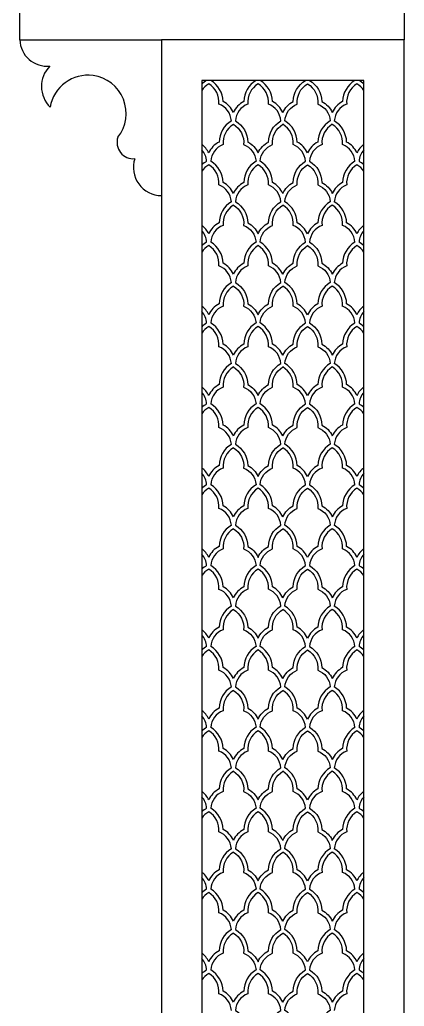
# Model space of a CAD drawing. Header units: inches. Extents: x 280228 to 284028, y 155671 to 163321.
# Drawn here: x 283078 to 284028, y 157931 to 160371 of the extents above; entities that cross this region are included whole.
import ezdxf

# ---------------------------------------------------------------- set-up
doc = ezdxf.new("R2010")
doc.units = ezdxf.units.IN
doc.header["$MEASUREMENT"] = 0
doc.layers.add('freecads.com', color=7, linetype='Continuous')

msp = doc.modelspace()

# ---------------------------------------------------------------- linework, layer by layer
at = {"layer": 'freecads.com'}
for p, q in [((284027.6, 163321.3, 0), (284027.6, 160321.3, 0)), ((283077.6, 160321.3, 0), (283077.6, 160421.3, 0)), ((283077.6, 160321.3, 0), (283261.8, 160321.3, 0)), ((283261.8, 160321.3, 0), (283427.6, 160321.3, 0)), ((284027.6, 160321.3, 0), (283427.6, 160321.3, 0)), ((283427.6, 160321.3, 0), (283427.6, 155671.3, 0)), ((283427.6, 160321.3, 0), (283427.6, 159936.3, 0)), ((284027.6, 155671.3, 0), (284027.6, 160321.3, 0)), ((283927.6, 160221.3, 0), (283527.6, 160221.3, 0)), ((283527.6, 160221.3, 0), (283527.6, 155771.3, 0)), ((283927.6, 155771.3, 0), (283927.6, 160221.3, 0))]:
    msp.add_line(p, q, dxfattribs=at)
at = {"layer": 'freecads.com', "elevation": 0}
for points in [[(283661.4, 160221.3, 0.257721), (283631, 160168.9, 0.167823), (283605.5, 160141.8, 0.167823)], [(283727.6, 160141.8, 0.167823), (283702.1, 160168.9, 0.257721), (283671.6, 160221.3)], [(283727.6, 160141.8, -0.167823), (283753.1, 160168.9, -0.257721), (283783.5, 160221.3)], [(283793.7, 160221.3, -0.257721), (283824.2, 160168.9, -0.167823), (283849.7, 160141.8, -0.167823)], [(283605.5, 160112.6, -0.288877), (283630.8, 160062.5, -0.29664), (283661.4, 160021.3, -0.29664)], [(283671.6, 160021.3, -0.29664), (283702.3, 160062.5, -0.288877), (283727.6, 160112.6)], [(283783.5, 160021.3, 0.29664), (283752.9, 160062.5, 0.288877), (283727.6, 160112.6)], [(283849.7, 160112.6, 0.288877), (283824.4, 160062.5, 0.29664), (283793.7, 160021.3, 0.29664)], [(283661.4, 160021.3, 0.257721), (283631, 159968.9, 0.167823), (283605.5, 159941.8, 0.167823)], [(283727.6, 159941.8, 0.167823), (283702.1, 159968.9, 0.257721), (283671.6, 160021.3)], [(283727.6, 159941.8, -0.167823), (283753.1, 159968.9, -0.257721), (283783.5, 160021.3)], [(283793.7, 160021.3, -0.257721), (283824.2, 159968.9, -0.167823), (283849.7, 159941.8, -0.167823)], [(283605.5, 159912.6, -0.288877), (283630.8, 159862.5, -0.29664), (283661.4, 159821.3, -0.29664)], [(283671.6, 159821.3, -0.29664), (283702.3, 159862.5, -0.288877), (283727.6, 159912.6)], [(283783.5, 159821.3, 0.29664), (283752.9, 159862.5, 0.288877), (283727.6, 159912.6)], [(283849.7, 159912.6, 0.288877), (283824.4, 159862.5, 0.29664), (283793.7, 159821.3, 0.29664)], [(283661.4, 159821.3, 0.257721), (283631, 159768.9, 0.167823), (283605.5, 159741.8, 0.167823)], [(283727.6, 159741.8, 0.167823), (283702.1, 159768.9, 0.257721), (283671.6, 159821.3)], [(283727.6, 159741.8, -0.167823), (283753.1, 159768.9, -0.257721), (283783.5, 159821.3)], [(283793.7, 159821.3, -0.257721), (283824.2, 159768.9, -0.167823), (283849.7, 159741.8, -0.167823)], [(283605.5, 159712.6, -0.288877), (283630.8, 159662.5, -0.29664), (283661.4, 159621.3, -0.29664)], [(283671.6, 159621.3, -0.29664), (283702.3, 159662.5, -0.288877), (283727.6, 159712.6)], [(283783.5, 159621.3, 0.29664), (283752.9, 159662.5, 0.288877), (283727.6, 159712.6)], [(283849.7, 159712.6, 0.288877), (283824.4, 159662.5, 0.29664), (283793.7, 159621.3, 0.29664)], [(283661.4, 159621.3, 0.257721), (283631, 159568.9, 0.167823), (283605.5, 159541.8, 0.167823)], [(283727.6, 159541.8, 0.167823), (283702.1, 159568.9, 0.257721), (283671.6, 159621.3)], [(283727.6, 159541.8, -0.167823), (283753.1, 159568.9, -0.257721), (283783.5, 159621.3)], [(283793.7, 159621.3, -0.257721), (283824.2, 159568.9, -0.167823), (283849.7, 159541.8, -0.167823)], [(283605.5, 159512.6, -0.288877), (283630.8, 159462.5, -0.29664), (283661.4, 159421.3, -0.29664)], [(283671.6, 159421.3, -0.29664), (283702.3, 159462.5, -0.288877), (283727.6, 159512.6)], [(283783.5, 159421.3, 0.29664), (283752.9, 159462.5, 0.288877), (283727.6, 159512.6)], [(283849.7, 159512.6, 0.288877), (283824.4, 159462.5, 0.29664), (283793.7, 159421.3, 0.29664)], [(283661.4, 159421.3, 0.257721), (283631, 159368.9, 0.167823), (283605.5, 159341.8, 0.167823)], [(283727.6, 159341.8, 0.167823), (283702.1, 159368.9, 0.257721), (283671.6, 159421.3)], [(283727.6, 159341.8, -0.167823), (283753.1, 159368.9, -0.257721), (283783.5, 159421.3)], [(283793.7, 159421.3, -0.257721), (283824.2, 159368.9, -0.167823), (283849.7, 159341.8, -0.167823)], [(283605.5, 159312.6, -0.288877), (283630.8, 159262.5, -0.29664), (283661.4, 159221.3, -0.29664)], [(283671.6, 159221.3, -0.29664), (283702.3, 159262.5, -0.288877), (283727.6, 159312.6)], [(283783.5, 159221.3, 0.29664), (283752.9, 159262.5, 0.288877), (283727.6, 159312.6)], [(283849.7, 159312.6, 0.288877), (283824.4, 159262.5, 0.29664), (283793.7, 159221.3, 0.29664)], [(283661.4, 159221.3, 0.257721), (283631, 159168.9, 0.167823), (283605.5, 159141.8, 0.167823)], [(283727.6, 159141.8, 0.167823), (283702.1, 159168.9, 0.257721), (283671.6, 159221.3)], [(283727.6, 159141.8, -0.167823), (283753.1, 159168.9, -0.257721), (283783.5, 159221.3)], [(283793.7, 159221.3, -0.257721), (283824.2, 159168.9, -0.167823), (283849.7, 159141.8, -0.167823)], [(283605.5, 159112.6, -0.288877), (283630.8, 159062.5, -0.29664), (283661.4, 159021.3, -0.29664)], [(283671.6, 159021.3, -0.29664), (283702.3, 159062.5, -0.288877), (283727.6, 159112.6)], [(283783.5, 159021.3, 0.29664), (283752.9, 159062.5, 0.288877), (283727.6, 159112.6)], [(283849.7, 159112.6, 0.288877), (283824.4, 159062.5, 0.29664), (283793.7, 159021.3, 0.29664)], [(283661.4, 159021.3, 0.257721), (283631, 158968.9, 0.167823), (283605.5, 158941.8, 0.167823)], [(283727.6, 158941.8, 0.167823), (283702.1, 158968.9, 0.257721), (283671.6, 159021.3)], [(283727.6, 158941.8, -0.167823), (283753.1, 158968.9, -0.257721), (283783.5, 159021.3)], [(283793.7, 159021.3, -0.257721), (283824.2, 158968.9, -0.167823), (283849.7, 158941.8, -0.167823)], [(283605.5, 158912.6, -0.288877), (283630.8, 158862.5, -0.29664), (283661.4, 158821.3, -0.29664)], [(283671.6, 158821.3, -0.29664), (283702.3, 158862.5, -0.288877), (283727.6, 158912.6)], [(283783.5, 158821.3, 0.29664), (283752.9, 158862.5, 0.288877), (283727.6, 158912.6)], [(283849.7, 158912.6, 0.288877), (283824.4, 158862.5, 0.29664), (283793.7, 158821.3, 0.29664)], [(283661.4, 158821.3, 0.257721), (283631, 158768.9, 0.167823), (283605.5, 158741.8, 0.167823)], [(283727.6, 158741.8, 0.167823), (283702.1, 158768.9, 0.257721), (283671.6, 158821.3)], [(283727.6, 158741.8, -0.167823), (283753.1, 158768.9, -0.257721), (283783.5, 158821.3)], [(283793.7, 158821.3, -0.257721), (283824.2, 158768.9, -0.167823), (283849.7, 158741.8, -0.167823)], [(283605.5, 158712.6, -0.288877), (283630.8, 158662.5, -0.29664), (283661.4, 158621.3, -0.29664)], [(283671.6, 158621.3, -0.29664), (283702.3, 158662.5, -0.288877), (283727.6, 158712.6)], [(283783.5, 158621.3, 0.29664), (283752.9, 158662.5, 0.288877), (283727.6, 158712.6)], [(283849.7, 158712.6, 0.288877), (283824.4, 158662.5, 0.29664), (283793.7, 158621.3, 0.29664)], [(283661.4, 158621.3, 0.257721), (283631, 158568.9, 0.167823), (283605.5, 158541.8, 0.167823)], [(283727.6, 158541.8, 0.167823), (283702.1, 158568.9, 0.257721), (283671.6, 158621.3)], [(283727.6, 158541.8, -0.167823), (283753.1, 158568.9, -0.257721), (283783.5, 158621.3)], [(283793.7, 158621.3, -0.257721), (283824.2, 158568.9, -0.167823), (283849.7, 158541.8, -0.167823)], [(283605.5, 158512.6, -0.288877), (283630.8, 158462.5, -0.29664), (283661.4, 158421.3, -0.29664)], [(283671.6, 158421.3, -0.29664), (283702.3, 158462.5, -0.288877), (283727.6, 158512.6)], [(283783.5, 158421.3, 0.29664), (283752.9, 158462.5, 0.288877), (283727.6, 158512.6)], [(283849.7, 158512.6, 0.288877), (283824.4, 158462.5, 0.29664), (283793.7, 158421.3, 0.29664)], [(283661.4, 158421.3, 0.257721), (283631, 158368.9, 0.167823), (283605.5, 158341.8, 0.167823)], [(283727.6, 158341.8, 0.167823), (283702.1, 158368.9, 0.257721), (283671.6, 158421.3)], [(283727.6, 158341.8, -0.167823), (283753.1, 158368.9, -0.257721), (283783.5, 158421.3)], [(283793.7, 158421.3, -0.257721), (283824.2, 158368.9, -0.167823), (283849.7, 158341.8, -0.167823)], [(283605.5, 158312.6, -0.288877), (283630.8, 158262.5, -0.29664), (283661.4, 158221.3, -0.29664)], [(283671.6, 158221.3, -0.29664), (283702.3, 158262.5, -0.288877), (283727.6, 158312.6)], [(283783.5, 158221.3, 0.29664), (283752.9, 158262.5, 0.288877), (283727.6, 158312.6)], [(283849.7, 158312.6, 0.288877), (283824.4, 158262.5, 0.29664), (283793.7, 158221.3, 0.29664)], [(283661.4, 158221.3, 0.257721), (283631, 158168.9, 0.167823), (283605.5, 158141.8, 0.167823)], [(283727.6, 158141.8, 0.167823), (283702.1, 158168.9, 0.257721), (283671.6, 158221.3)], [(283727.6, 158141.8, -0.167823), (283753.1, 158168.9, -0.257721), (283783.5, 158221.3)], [(283793.7, 158221.3, -0.257721), (283824.2, 158168.9, -0.167823), (283849.7, 158141.8, -0.167823)], [(283605.5, 158112.6, -0.288877), (283630.8, 158062.5, -0.29664), (283661.4, 158021.3, -0.29664)], [(283671.6, 158021.3, -0.29664), (283702.3, 158062.5, -0.288877), (283727.6, 158112.6)], [(283783.5, 158021.3, 0.29664), (283752.9, 158062.5, 0.288877), (283727.6, 158112.6)], [(283849.7, 158112.6, 0.288877), (283824.4, 158062.5, 0.29664), (283793.7, 158021.3, 0.29664)], [(283661.4, 158021.3, 0.257721), (283631, 157968.9, 0.167823), (283605.5, 157941.8, 0.167823)], [(283727.6, 157941.8, 0.167823), (283702.1, 157968.9, 0.257721), (283671.6, 158021.3)], [(283727.6, 157941.8, -0.167823), (283753.1, 157968.9, -0.257721), (283783.5, 158021.3)], [(283793.7, 158021.3, -0.257721), (283824.2, 157968.9, -0.167823), (283849.7, 157941.8, -0.167823)]]:
    msp.add_lwpolyline(points, format="xyb", dxfattribs=at)
for points in [[(283722.5, 160121.2, 0.29762), (283691.8, 160162.6, 0.288877), (283666.5, 160212.6, 0.288877), (283641.2, 160162.6, 0.29762), (283610.6, 160121.2, -0.257772), (283641, 160068.8, -0.167823), (283666.5, 160041.7, -0.167823), (283692.1, 160068.8, -0.257772)], [(283732.7, 160121.2, -0.29762), (283763.3, 160162.6, -0.288877), (283788.6, 160212.6, -0.288877), (283813.9, 160162.6, -0.29762), (283844.6, 160121.2, 0.257772), (283814.2, 160068.8, 0.167823), (283788.6, 160041.7, 0.167823), (283763.1, 160068.8, 0.257772)], [(283722.5, 159921.2, 0.29762), (283691.8, 159962.6, 0.288877), (283666.5, 160012.6, 0.288877), (283641.2, 159962.6, 0.29762), (283610.6, 159921.2, -0.257772), (283641, 159868.8, -0.167823), (283666.5, 159841.7, -0.167823), (283692.1, 159868.8, -0.257772)], [(283732.7, 159921.2, -0.29762), (283763.3, 159962.6, -0.288877), (283788.6, 160012.6, -0.288877), (283813.9, 159962.6, -0.29762), (283844.6, 159921.2, 0.257772), (283814.2, 159868.8, 0.167823), (283788.6, 159841.7, 0.167823), (283763.1, 159868.8, 0.257772)], [(283722.5, 159721.2, 0.29762), (283691.8, 159762.6, 0.288877), (283666.5, 159812.6, 0.288877), (283641.2, 159762.6, 0.29762), (283610.6, 159721.2, -0.257772), (283641, 159668.8, -0.167823), (283666.5, 159641.7, -0.167823), (283692.1, 159668.8, -0.257772)], [(283732.7, 159721.2, -0.29762), (283763.3, 159762.6, -0.288877), (283788.6, 159812.6, -0.288877), (283813.9, 159762.6, -0.29762), (283844.6, 159721.2, 0.257772), (283814.2, 159668.8, 0.167823), (283788.6, 159641.7, 0.167823), (283763.1, 159668.8, 0.257772)], [(283722.5, 159521.2, 0.29762), (283691.8, 159562.6, 0.288877), (283666.5, 159612.6, 0.288877), (283641.2, 159562.6, 0.29762), (283610.6, 159521.2, -0.257772), (283641, 159468.8, -0.167823), (283666.5, 159441.7, -0.167823), (283692.1, 159468.8, -0.257772)], [(283732.7, 159521.2, -0.29762), (283763.3, 159562.6, -0.288877), (283788.6, 159612.6, -0.288877), (283813.9, 159562.6, -0.29762), (283844.6, 159521.2, 0.257772), (283814.2, 159468.8, 0.167823), (283788.6, 159441.7, 0.167823), (283763.1, 159468.8, 0.257772)], [(283722.5, 159321.2, 0.29762), (283691.8, 159362.6, 0.288877), (283666.5, 159412.6, 0.288877), (283641.2, 159362.6, 0.29762), (283610.6, 159321.2, -0.257772), (283641, 159268.8, -0.167823), (283666.5, 159241.7, -0.167823), (283692.1, 159268.8, -0.257772)], [(283732.7, 159321.2, -0.29762), (283763.3, 159362.6, -0.288877), (283788.6, 159412.6, -0.288877), (283813.9, 159362.6, -0.29762), (283844.6, 159321.2, 0.257772), (283814.2, 159268.8, 0.167823), (283788.6, 159241.7, 0.167823), (283763.1, 159268.8, 0.257772)], [(283722.5, 159121.2, 0.29762), (283691.8, 159162.6, 0.288877), (283666.5, 159212.6, 0.288877), (283641.2, 159162.6, 0.29762), (283610.6, 159121.2, -0.257772), (283641, 159068.8, -0.167823), (283666.5, 159041.7, -0.167823), (283692.1, 159068.8, -0.257772)], [(283732.7, 159121.2, -0.29762), (283763.3, 159162.6, -0.288877), (283788.6, 159212.6, -0.288877), (283813.9, 159162.6, -0.29762), (283844.6, 159121.2, 0.257772), (283814.2, 159068.8, 0.167823), (283788.6, 159041.7, 0.167823), (283763.1, 159068.8, 0.257772)], [(283722.5, 158921.2, 0.29762), (283691.8, 158962.6, 0.288877), (283666.5, 159012.6, 0.288877), (283641.2, 158962.6, 0.29762), (283610.6, 158921.2, -0.257772), (283641, 158868.8, -0.167823), (283666.5, 158841.7, -0.167823), (283692.1, 158868.8, -0.257772)], [(283732.7, 158921.2, -0.29762), (283763.3, 158962.6, -0.288877), (283788.6, 159012.6, -0.288877), (283813.9, 158962.6, -0.29762), (283844.6, 158921.2, 0.257772), (283814.2, 158868.8, 0.167823), (283788.6, 158841.7, 0.167823), (283763.1, 158868.8, 0.257772)], [(283722.5, 158721.2, 0.29762), (283691.8, 158762.6, 0.288877), (283666.5, 158812.6, 0.288877), (283641.2, 158762.6, 0.29762), (283610.6, 158721.2, -0.257772), (283641, 158668.8, -0.167823), (283666.5, 158641.7, -0.167823), (283692.1, 158668.8, -0.257772)], [(283732.7, 158721.2, -0.29762), (283763.3, 158762.6, -0.288877), (283788.6, 158812.6, -0.288877), (283813.9, 158762.6, -0.29762), (283844.6, 158721.2, 0.257772), (283814.2, 158668.8, 0.167823), (283788.6, 158641.7, 0.167823), (283763.1, 158668.8, 0.257772)], [(283722.5, 158521.2, 0.29762), (283691.8, 158562.6, 0.288877), (283666.5, 158612.6, 0.288877), (283641.2, 158562.6, 0.29762), (283610.6, 158521.2, -0.257772), (283641, 158468.8, -0.167823), (283666.5, 158441.7, -0.167823), (283692.1, 158468.8, -0.257772)], [(283732.7, 158521.2, -0.29762), (283763.3, 158562.6, -0.288877), (283788.6, 158612.6, -0.288877), (283813.9, 158562.6, -0.29762), (283844.6, 158521.2, 0.257772), (283814.2, 158468.8, 0.167823), (283788.6, 158441.7, 0.167823), (283763.1, 158468.8, 0.257772)], [(283722.5, 158321.2, 0.29762), (283691.8, 158362.6, 0.288877), (283666.5, 158412.6, 0.288877), (283641.2, 158362.6, 0.29762), (283610.6, 158321.2, -0.257772), (283641, 158268.8, -0.167823), (283666.5, 158241.7, -0.167823), (283692.1, 158268.8, -0.257772)], [(283732.7, 158321.2, -0.29762), (283763.3, 158362.6, -0.288877), (283788.6, 158412.6, -0.288877), (283813.9, 158362.6, -0.29762), (283844.6, 158321.2, 0.257772), (283814.2, 158268.8, 0.167823), (283788.6, 158241.7, 0.167823), (283763.1, 158268.8, 0.257772)], [(283722.5, 158121.2, 0.29762), (283691.8, 158162.6, 0.288877), (283666.5, 158212.6, 0.288877), (283641.2, 158162.6, 0.29762), (283610.6, 158121.2, -0.257772), (283641, 158068.8, -0.167823), (283666.5, 158041.7, -0.167823), (283692.1, 158068.8, -0.257772)], [(283732.7, 158121.2, -0.29762), (283763.3, 158162.6, -0.288877), (283788.6, 158212.6, -0.288877), (283813.9, 158162.6, -0.29762), (283844.6, 158121.2, 0.257772), (283814.2, 158068.8, 0.167823), (283788.6, 158041.7, 0.167823), (283763.1, 158068.8, 0.257772)], [(283722.5, 157921.2, 0.29762), (283691.8, 157962.6, 0.288877), (283666.5, 158012.6, 0.288877), (283641.2, 157962.6, 0.29762), (283610.6, 157921.2, -0.257772), (283641, 157868.8, -0.167823), (283666.5, 157841.7, -0.167823), (283692.1, 157868.8, -0.257772)], [(283732.7, 157921.2, -0.29762), (283763.3, 157962.6, -0.288877), (283788.6, 158012.6, -0.288877), (283813.9, 157962.6, -0.29762), (283844.6, 157921.2, 0.257772), (283814.2, 157868.8, 0.167823), (283788.6, 157841.7, 0.167823), (283763.1, 157868.8, 0.257772)]]:
    msp.add_lwpolyline(points, format="xyb", close=True, dxfattribs=at)
at = {"layer": 'freecads.com'}
for centre, radius, start, end in [((283145.3, 160324.1, 0), 67.8, 182.4069, 275.2778), ((283203.1, 160206.3, 0), 71.9, 135.6992, 225.6049), ((283246, 160139.5, 0), 94.5, 82.3035, 170.62), ((283246, 160139.5, 0), 94.5, 321.4188, 82.3035), ((283571.5, 160167.5, 0), 62.6, 120.9121, 134.5369), ((283517.3, 160167.5, 0), 62.6, 1.2805, 59.0879), ((283937.8, 160167.5, 0), 62.6, 120.9121, 178.7195), ((283883.7, 160167.5, 0), 62.6, 45.4631, 59.0879), ((283571.5, 160167.5, 0), 52.6, 120.9689, 146.5798), ((283517.3, 160167.5, 0), 52.6, 354.5799, 59.0311), ((283937.8, 160167.5, 0), 52.6, 120.9689, 185.4201), ((283883.7, 160167.5, 0), 52.6, 33.4202, 59.0311), ((283553.4, 160118.4, 0), 47.1, 3.3864, 69.6827), ((283553.4, 160118.4, 0), 57.1, 24.157, 62.2642), ((283901.8, 160118.4, 0), 57.1, 117.7358, 155.843), ((283901.8, 160118.4, 0), 47.1, 110.3173, 176.6136), ((283632.6, 160067.4, 0), 62.6, 120.9011, 178.7195), ((283632.6, 160067.4, 0), 52.6, 120.9689, 185.4201), ((283822.6, 160067.4, 0), 52.6, 354.5799, 59.0311), ((283822.6, 160067.4, 0), 62.6, 1.2805, 59.0989), ((283358.4, 160068, 0), 40.5, 161.8461, 275.0462), ((283492.3, 160018.3, 0), 57.1, 24.157, 51.8711), ((283596.5, 160018.3, 0), 57.1, 117.7358, 155.843), ((283596.5, 160018.3, 0), 47.1, 110.3173, 176.4073), ((283858.6, 160018.3, 0), 47.1, 3.5927, 69.6827), ((283858.6, 160018.3, 0), 57.1, 24.157, 62.2642), ((283962.8, 160018.3, 0), 57.1, 128.1289, 155.843), ((283428.2, 160006, 0), 69.7, 161.9335, 269.4919), ((283492.3, 160018.3, 0), 47.1, 3.5927, 41.5366), ((283962.8, 160018.3, 0), 47.1, 138.4634, 176.4073), ((283571.5, 159967.5, 0), 62.6, 120.9121, 134.5369), ((283571.5, 159967.5, 0), 52.6, 120.9689, 146.5798), ((283517.3, 159967.5, 0), 52.6, 354.5799, 59.0311), ((283517.3, 159967.5, 0), 62.6, 1.2805, 59.0879), ((283937.8, 159967.5, 0), 62.6, 120.9121, 178.7195), ((283937.8, 159967.5, 0), 52.6, 120.9689, 185.4201), ((283883.7, 159967.5, 0), 52.6, 33.4202, 59.0311), ((283883.7, 159967.5, 0), 62.6, 45.4631, 59.0879), ((283553.4, 159918.4, 0), 47.1, 3.3864, 69.6827), ((283553.4, 159918.4, 0), 57.1, 24.157, 62.2642), ((283901.8, 159918.4, 0), 57.1, 117.7358, 155.843), ((283901.8, 159918.4, 0), 47.1, 110.3173, 176.6136), ((283632.6, 159867.4, 0), 62.6, 120.9011, 178.7195), ((283632.6, 159867.4, 0), 52.6, 120.9689, 185.4201), ((283822.6, 159867.4, 0), 52.6, 354.5799, 59.0311), ((283822.6, 159867.4, 0), 62.6, 1.2805, 59.0989), ((283492.3, 159818.3, 0), 57.1, 24.157, 51.8711), ((283596.5, 159818.3, 0), 57.1, 117.7358, 155.843), ((283596.5, 159818.3, 0), 47.1, 110.3173, 176.4073), ((283858.6, 159818.3, 0), 47.1, 3.5927, 69.6827), ((283858.6, 159818.3, 0), 57.1, 24.157, 62.2642), ((283962.8, 159818.3, 0), 57.1, 128.1289, 155.843), ((283492.3, 159818.3, 0), 47.1, 3.5927, 41.5366), ((283962.8, 159818.3, 0), 47.1, 138.4634, 176.4073), ((283571.5, 159767.5, 0), 62.6, 120.9121, 134.5369), ((283571.5, 159767.5, 0), 52.6, 120.9689, 146.5798), ((283517.3, 159767.5, 0), 52.6, 354.5799, 59.0311), ((283517.3, 159767.5, 0), 62.6, 1.2805, 59.0879), ((283937.8, 159767.5, 0), 62.6, 120.9121, 178.7195), ((283937.8, 159767.5, 0), 52.6, 120.9689, 185.4201), ((283883.7, 159767.5, 0), 52.6, 33.4202, 59.0311), ((283883.7, 159767.5, 0), 62.6, 45.4631, 59.0879), ((283553.4, 159718.4, 0), 47.1, 3.3864, 69.6827), ((283553.4, 159718.4, 0), 57.1, 24.157, 62.2642), ((283901.8, 159718.4, 0), 57.1, 117.7358, 155.843), ((283901.8, 159718.4, 0), 47.1, 110.3173, 176.6136), ((283632.6, 159667.4, 0), 62.6, 120.9011, 178.7195), ((283632.6, 159667.4, 0), 52.6, 120.9689, 185.4201), ((283822.6, 159667.4, 0), 52.6, 354.5799, 59.0311), ((283822.6, 159667.4, 0), 62.6, 1.2805, 59.0989), ((283492.3, 159618.3, 0), 57.1, 24.157, 51.8711), ((283596.5, 159618.3, 0), 57.1, 117.7358, 155.843), ((283596.5, 159618.3, 0), 47.1, 110.3173, 176.4073), ((283858.6, 159618.3, 0), 47.1, 3.5927, 69.6827), ((283858.6, 159618.3, 0), 57.1, 24.157, 62.2642), ((283962.8, 159618.3, 0), 57.1, 128.1289, 155.843), ((283492.3, 159618.3, 0), 47.1, 3.5927, 41.5366), ((283962.8, 159618.3, 0), 47.1, 138.4634, 176.4073), ((283571.5, 159567.5, 0), 62.6, 120.9121, 134.5369), ((283571.5, 159567.5, 0), 52.6, 120.9689, 146.5798), ((283517.3, 159567.5, 0), 52.6, 354.5799, 59.0311), ((283517.3, 159567.5, 0), 62.6, 1.2805, 59.0879), ((283937.8, 159567.5, 0), 62.6, 120.9121, 178.7195), ((283937.8, 159567.5, 0), 52.6, 120.9689, 185.4201), ((283883.7, 159567.5, 0), 52.6, 33.4202, 59.0311), ((283883.7, 159567.5, 0), 62.6, 45.4631, 59.0879), ((283553.4, 159518.4, 0), 47.1, 3.3864, 69.6827), ((283553.4, 159518.4, 0), 57.1, 24.157, 62.2642), ((283901.8, 159518.4, 0), 57.1, 117.7358, 155.843), ((283901.8, 159518.4, 0), 47.1, 110.3173, 176.6136), ((283632.6, 159467.4, 0), 62.6, 120.9011, 178.7195), ((283822.6, 159467.4, 0), 62.6, 1.2805, 59.0989), ((283632.6, 159467.4, 0), 52.6, 120.9689, 185.4201), ((283822.6, 159467.4, 0), 52.6, 354.5799, 59.0311), ((283596.5, 159418.3, 0), 57.1, 117.7358, 155.843), ((283858.6, 159418.3, 0), 57.1, 24.157, 62.2642), ((283492.3, 159418.3, 0), 57.1, 24.157, 51.8711), ((283492.3, 159418.3, 0), 47.1, 3.5927, 41.5366), ((283596.5, 159418.3, 0), 47.1, 110.3173, 176.4073), ((283858.6, 159418.3, 0), 47.1, 3.5927, 69.6827), ((283962.8, 159418.3, 0), 57.1, 128.1289, 155.843), ((283962.8, 159418.3, 0), 47.1, 138.4634, 176.4073), ((283571.5, 159367.5, 0), 62.6, 120.9121, 134.5369), ((283517.3, 159367.5, 0), 62.6, 1.2805, 59.0879), ((283937.8, 159367.5, 0), 62.6, 120.9121, 178.7195), ((283883.7, 159367.5, 0), 62.6, 45.4631, 59.0879), ((283571.5, 159367.5, 0), 52.6, 120.9689, 146.5798), ((283517.3, 159367.5, 0), 52.6, 354.5799, 59.0311), ((283937.8, 159367.5, 0), 52.6, 120.9689, 185.4201), ((283883.7, 159367.5, 0), 52.6, 33.4202, 59.0311), ((283553.4, 159318.4, 0), 57.1, 24.157, 62.2642), ((283901.8, 159318.4, 0), 57.1, 117.7358, 155.843), ((283553.4, 159318.4, 0), 47.1, 3.3864, 69.6827), ((283901.8, 159318.4, 0), 47.1, 110.3173, 176.6136), ((283632.6, 159267.4, 0), 62.6, 120.9011, 178.7195), ((283822.6, 159267.4, 0), 62.6, 1.2805, 59.0989), ((283632.6, 159267.4, 0), 52.6, 120.9689, 185.4201), ((283822.6, 159267.4, 0), 52.6, 354.5799, 59.0311), ((283492.3, 159218.3, 0), 57.1, 24.157, 51.8711), ((283492.3, 159218.3, 0), 47.1, 3.5927, 41.5366), ((283596.5, 159218.3, 0), 57.1, 117.7358, 155.843), ((283596.5, 159218.3, 0), 47.1, 110.3173, 176.4073), ((283858.6, 159218.3, 0), 47.1, 3.5927, 69.6827), ((283858.6, 159218.3, 0), 57.1, 24.157, 62.2642), ((283962.8, 159218.3, 0), 57.1, 128.1289, 155.843), ((283962.8, 159218.3, 0), 47.1, 138.4634, 176.4073), ((283571.5, 159167.5, 0), 62.6, 120.9121, 134.5369), ((283517.3, 159167.5, 0), 62.6, 1.2805, 59.0879), ((283937.8, 159167.5, 0), 62.6, 120.9121, 178.7195), ((283883.7, 159167.5, 0), 62.6, 45.4631, 59.0879), ((283571.5, 159167.5, 0), 52.6, 120.9689, 146.5798), ((283517.3, 159167.5, 0), 52.6, 354.5799, 59.0311), ((283937.8, 159167.5, 0), 52.6, 120.9689, 185.4201), ((283883.7, 159167.5, 0), 52.6, 33.4202, 59.0311), ((283553.4, 159118.4, 0), 47.1, 3.3864, 69.6827), ((283553.4, 159118.4, 0), 57.1, 24.157, 62.2642), ((283901.8, 159118.4, 0), 57.1, 117.7358, 155.843), ((283901.8, 159118.4, 0), 47.1, 110.3173, 176.6136), ((283632.6, 159067.4, 0), 62.6, 120.9011, 178.7195), ((283632.6, 159067.4, 0), 52.6, 120.9689, 185.4201), ((283822.6, 159067.4, 0), 52.6, 354.5799, 59.0311), ((283822.6, 159067.4, 0), 62.6, 1.2805, 59.0989), ((283492.3, 159018.3, 0), 57.1, 24.157, 51.8711), ((283596.5, 159018.3, 0), 57.1, 117.7358, 155.843), ((283596.5, 159018.3, 0), 47.1, 110.3173, 176.4073), ((283858.6, 159018.3, 0), 47.1, 3.5927, 69.6827), ((283858.6, 159018.3, 0), 57.1, 24.157, 62.2642), ((283962.8, 159018.3, 0), 57.1, 128.1289, 155.843), ((283492.3, 159018.3, 0), 47.1, 3.5927, 41.5366), ((283962.8, 159018.3, 0), 47.1, 138.4634, 176.4073), ((283571.5, 158967.5, 0), 62.6, 120.9121, 134.5369), ((283571.5, 158967.5, 0), 52.6, 120.9689, 146.5798), ((283517.3, 158967.5, 0), 52.6, 354.5799, 59.0311), ((283517.3, 158967.5, 0), 62.6, 1.2805, 59.0879), ((283937.8, 158967.5, 0), 62.6, 120.9121, 178.7195), ((283937.8, 158967.5, 0), 52.6, 120.9689, 185.4201), ((283883.7, 158967.5, 0), 52.6, 33.4202, 59.0311), ((283883.7, 158967.5, 0), 62.6, 45.4631, 59.0879), ((283553.4, 158918.4, 0), 47.1, 3.3864, 69.6827), ((283553.4, 158918.4, 0), 57.1, 24.157, 62.2642), ((283901.8, 158918.4, 0), 57.1, 117.7358, 155.843), ((283901.8, 158918.4, 0), 47.1, 110.3173, 176.6136), ((283632.6, 158867.4, 0), 62.6, 120.9011, 178.7195), ((283632.6, 158867.4, 0), 52.6, 120.9689, 185.4201), ((283822.6, 158867.4, 0), 52.6, 354.5799, 59.0311), ((283822.6, 158867.4, 0), 62.6, 1.2805, 59.0989), ((283492.3, 158818.3, 0), 57.1, 24.157, 51.8711), ((283596.5, 158818.3, 0), 57.1, 117.7358, 155.843), ((283596.5, 158818.3, 0), 47.1, 110.3173, 176.4073), ((283858.6, 158818.3, 0), 47.1, 3.5927, 69.6827), ((283858.6, 158818.3, 0), 57.1, 24.157, 62.2642), ((283962.8, 158818.3, 0), 57.1, 128.1289, 155.843), ((283492.3, 158818.3, 0), 47.1, 3.5927, 41.5366), ((283962.8, 158818.3, 0), 47.1, 138.4634, 176.4073), ((283571.5, 158767.5, 0), 62.6, 120.9121, 134.5369), ((283571.5, 158767.5, 0), 52.6, 120.9689, 146.5798), ((283517.3, 158767.5, 0), 52.6, 354.5799, 59.0311), ((283517.3, 158767.5, 0), 62.6, 1.2805, 59.0879), ((283937.8, 158767.5, 0), 62.6, 120.9121, 178.7195), ((283937.8, 158767.5, 0), 52.6, 120.9689, 185.4201), ((283883.7, 158767.5, 0), 52.6, 33.4202, 59.0311), ((283883.7, 158767.5, 0), 62.6, 45.4631, 59.0879), ((283553.4, 158718.4, 0), 47.1, 3.3864, 69.6827), ((283553.4, 158718.4, 0), 57.1, 24.157, 62.2642), ((283901.8, 158718.4, 0), 57.1, 117.7358, 155.843), ((283901.8, 158718.4, 0), 47.1, 110.3173, 176.6136), ((283632.6, 158667.4, 0), 62.6, 120.9011, 178.7195), ((283632.6, 158667.4, 0), 52.6, 120.9689, 185.4201), ((283822.6, 158667.4, 0), 52.6, 354.5799, 59.0311), ((283822.6, 158667.4, 0), 62.6, 1.2805, 59.0989), ((283492.3, 158618.3, 0), 57.1, 24.157, 51.8711), ((283596.5, 158618.3, 0), 57.1, 117.7358, 155.843), ((283596.5, 158618.3, 0), 47.1, 110.3173, 176.4073), ((283858.6, 158618.3, 0), 47.1, 3.5927, 69.6827), ((283858.6, 158618.3, 0), 57.1, 24.157, 62.2642), ((283962.8, 158618.3, 0), 57.1, 128.1289, 155.843), ((283492.3, 158618.3, 0), 47.1, 3.5927, 41.5366), ((283962.8, 158618.3, 0), 47.1, 138.4634, 176.4073), ((283571.5, 158567.5, 0), 62.6, 120.9121, 134.5369), ((283571.5, 158567.5, 0), 52.6, 120.9689, 146.5798), ((283517.3, 158567.5, 0), 52.6, 354.5799, 59.0311), ((283517.3, 158567.5, 0), 62.6, 1.2805, 59.0879), ((283937.8, 158567.5, 0), 62.6, 120.9121, 178.7195), ((283937.8, 158567.5, 0), 52.6, 120.9689, 185.4201), ((283883.7, 158567.5, 0), 52.6, 33.4202, 59.0311), ((283883.7, 158567.5, 0), 62.6, 45.4631, 59.0879), ((283553.4, 158518.4, 0), 47.1, 3.3864, 69.6827), ((283553.4, 158518.4, 0), 57.1, 24.157, 62.2642), ((283901.8, 158518.4, 0), 57.1, 117.7358, 155.843), ((283901.8, 158518.4, 0), 47.1, 110.3173, 176.6136), ((283632.6, 158467.4, 0), 62.6, 120.9011, 178.7195), ((283822.6, 158467.4, 0), 62.6, 1.2805, 59.0989), ((283632.6, 158467.4, 0), 52.6, 120.9689, 185.4201), ((283822.6, 158467.4, 0), 52.6, 354.5799, 59.0311), ((283596.5, 158418.3, 0), 57.1, 117.7358, 155.843), ((283858.6, 158418.3, 0), 57.1, 24.157, 62.2642), ((283492.3, 158418.3, 0), 57.1, 24.157, 51.8711), ((283492.3, 158418.3, 0), 47.1, 3.5927, 41.5366), ((283596.5, 158418.3, 0), 47.1, 110.3173, 176.4073), ((283858.6, 158418.3, 0), 47.1, 3.5927, 69.6827), ((283962.8, 158418.3, 0), 57.1, 128.1289, 155.843), ((283962.8, 158418.3, 0), 47.1, 138.4634, 176.4073), ((283571.5, 158367.5, 0), 62.6, 120.9121, 134.5369), ((283517.3, 158367.5, 0), 62.6, 1.2805, 59.0879), ((283937.8, 158367.5, 0), 62.6, 120.9121, 178.7195), ((283883.7, 158367.5, 0), 62.6, 45.4631, 59.0879), ((283571.5, 158367.5, 0), 52.6, 120.9689, 146.5798), ((283517.3, 158367.5, 0), 52.6, 354.5799, 59.0311), ((283937.8, 158367.5, 0), 52.6, 120.9689, 185.4201), ((283883.7, 158367.5, 0), 52.6, 33.4202, 59.0311), ((283553.4, 158318.4, 0), 57.1, 24.157, 62.2642), ((283901.8, 158318.4, 0), 57.1, 117.7358, 155.843), ((283553.4, 158318.4, 0), 47.1, 3.3864, 69.6827), ((283901.8, 158318.4, 0), 47.1, 110.3173, 176.6136), ((283632.6, 158267.4, 0), 62.6, 120.9011, 178.7195), ((283822.6, 158267.4, 0), 62.6, 1.2805, 59.0989), ((283632.6, 158267.4, 0), 52.6, 120.9689, 185.4201), ((283822.6, 158267.4, 0), 52.6, 354.5799, 59.0311), ((283492.3, 158218.3, 0), 57.1, 24.157, 51.8711), ((283492.3, 158218.3, 0), 47.1, 3.5927, 41.5366), ((283596.5, 158218.3, 0), 57.1, 117.7358, 155.843), ((283596.5, 158218.3, 0), 47.1, 110.3173, 176.4073), ((283858.6, 158218.3, 0), 47.1, 3.5927, 69.6827), ((283858.6, 158218.3, 0), 57.1, 24.157, 62.2642), ((283962.8, 158218.3, 0), 57.1, 128.1289, 155.843), ((283962.8, 158218.3, 0), 47.1, 138.4634, 176.4073), ((283571.5, 158167.5, 0), 62.6, 120.9121, 134.5369), ((283517.3, 158167.5, 0), 62.6, 1.2805, 59.0879), ((283937.8, 158167.5, 0), 62.6, 120.9121, 178.7195), ((283883.7, 158167.5, 0), 62.6, 45.4631, 59.0879), ((283571.5, 158167.5, 0), 52.6, 120.9689, 146.5798), ((283517.3, 158167.5, 0), 52.6, 354.5799, 59.0311), ((283937.8, 158167.5, 0), 52.6, 120.9689, 185.4201), ((283883.7, 158167.5, 0), 52.6, 33.4202, 59.0311), ((283553.4, 158118.4, 0), 47.1, 3.3864, 69.6827), ((283553.4, 158118.4, 0), 57.1, 24.157, 62.2642), ((283901.8, 158118.4, 0), 57.1, 117.7358, 155.843), ((283901.8, 158118.4, 0), 47.1, 110.3173, 176.6136), ((283632.6, 158067.4, 0), 62.6, 120.9011, 178.7195), ((283632.6, 158067.4, 0), 52.6, 120.9689, 185.4201), ((283822.6, 158067.4, 0), 52.6, 354.5799, 59.0311), ((283822.6, 158067.4, 0), 62.6, 1.2805, 59.0989), ((283492.3, 158018.3, 0), 57.1, 24.157, 51.8711), ((283596.5, 158018.3, 0), 57.1, 117.7358, 155.843), ((283596.5, 158018.3, 0), 47.1, 110.3173, 176.4073), ((283858.6, 158018.3, 0), 47.1, 3.5927, 69.6827), ((283858.6, 158018.3, 0), 57.1, 24.157, 62.2642), ((283962.8, 158018.3, 0), 57.1, 128.1289, 155.843), ((283492.3, 158018.3, 0), 47.1, 3.5927, 41.5366), ((283962.8, 158018.3, 0), 47.1, 138.4634, 176.4073), ((283571.5, 157967.5, 0), 62.6, 120.9121, 134.5369), ((283571.5, 157967.5, 0), 52.6, 120.9689, 146.5798), ((283517.3, 157967.5, 0), 52.6, 354.5799, 59.0311), ((283517.3, 157967.5, 0), 62.6, 1.2805, 59.0879), ((283937.8, 157967.5, 0), 62.6, 120.9121, 178.7195), ((283937.8, 157967.5, 0), 52.6, 120.9689, 185.4201), ((283883.7, 157967.5, 0), 52.6, 33.4202, 59.0311), ((283883.7, 157967.5, 0), 62.6, 45.4631, 59.0879), ((283553.4, 157918.4, 0), 47.1, 3.3864, 69.6827), ((283553.4, 157918.4, 0), 57.1, 24.157, 62.2642), ((283901.8, 157918.4, 0), 57.1, 117.7358, 155.843), ((283901.8, 157918.4, 0), 47.1, 110.3173, 176.6136)]:
    msp.add_arc(centre, radius, start, end, dxfattribs=at)

doc.saveas('drawing.dxf')
